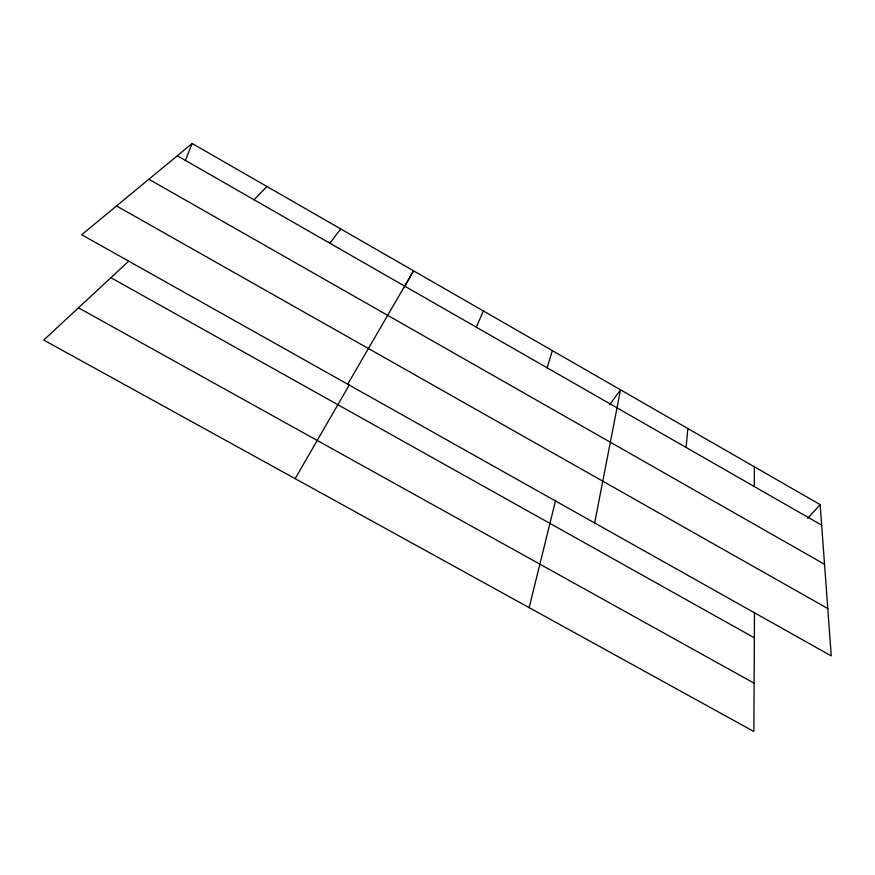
<?xml version="1.0" encoding="UTF-8"?>
<svg xmlns="http://www.w3.org/2000/svg" width="875" height="875" viewBox="0 0 875 875"><rect width="100%" height="100%" fill="white"/><g stroke="black" fill="none" stroke-linecap="round" stroke-linejoin="round"><path stroke-width="1.31" d="M754.283 486.544L754.403 466.812M754.48 612.281L753.856 731.5L43.75 340.069L128.68 261.166M686.066 447.431L687.859 428.553M594.661 522.977L620.517 389.823L609.645 404.808M529.145 607.622L555.669 500.172M547.116 367.773L552.366 350.634M185.259 160.716L192.172 143.5L820.159 504.623L831.25 655.922L81.681 234.719L192.172 143.5M476.328 327.195L483.372 310.964M404.403 287.175L413.536 270.802L347.703 384.202M295.148 478.647L349.377 384.803M329.864 243.228L340.692 228.911M807.658 518.306L820.159 504.623M254.078 199.795L266.908 186.484M78.477 307.814L754.108 683.178M110.895 277.681L754.348 637.798M116.539 205.953L827.772 608.541M148.881 179.244L824.534 564.287M177.308 155.772L821.658 525.164"/></g></svg>
